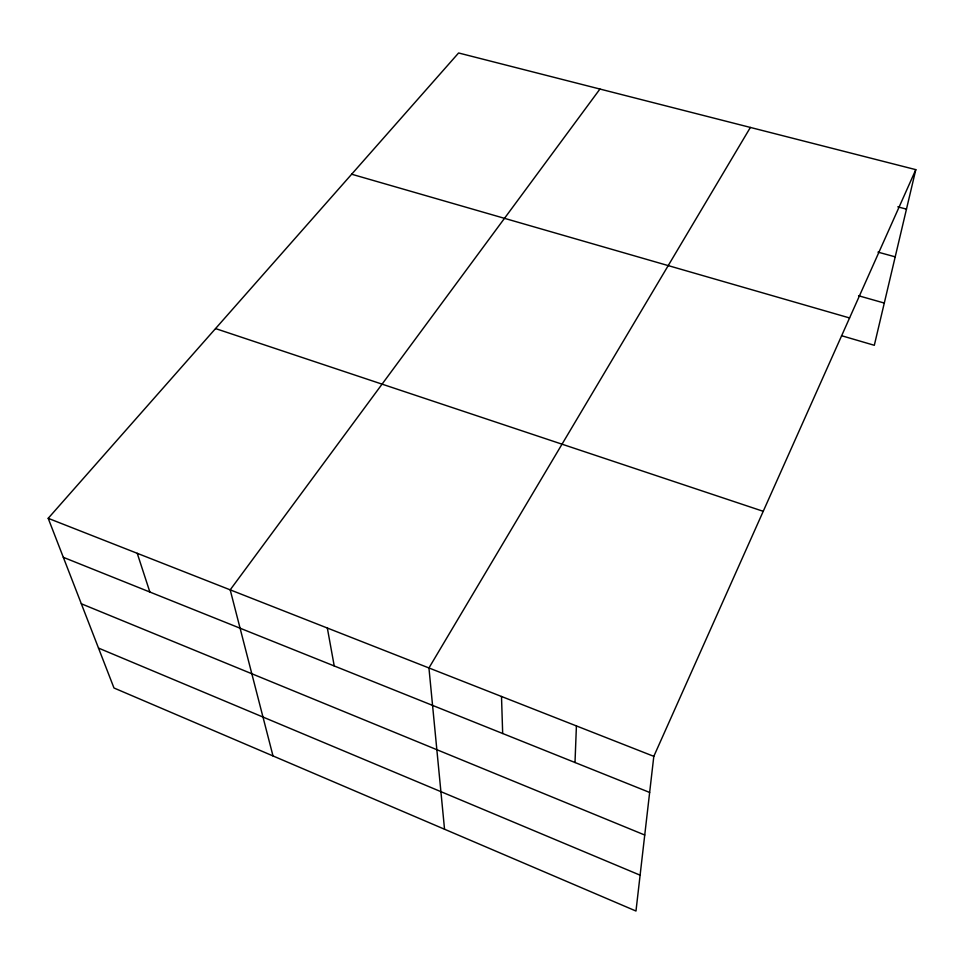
<?xml version="1.0" encoding="UTF-8"?>
<svg xmlns="http://www.w3.org/2000/svg" width="964" height="964" viewBox="0 0 964 964"><rect width="100%" height="100%" fill="white"/><g stroke="black" fill="none" stroke-linecap="round" stroke-linejoin="round"><path stroke-width="1.45" d="M575.002 762.512L576.412 725.928M915.8 169.652L653.809 756.342L635.975 911.028L113.981 687.995L48.2 518.319L458.599 52.972L915.8 169.652L874.312 345.293L841.536 335.701M750.378 127.441L428.944 667.968L444.537 829.221M599.945 89.05L230.191 589.848L273.005 755.933M897.797 206.85L906.473 209.14M877.963 252.122L895.207 256.846M858.575 295.755L884.289 303.058M351.667 174.219L849.573 317.951M215.538 328.579L763.235 511.318M48.2 518.319L653.809 756.342M63.323 557.325L649.652 792.444M81.338 603.777L644.735 835.017M98.509 648.085L640.108 875.179M137.237 553.312L149.866 592.029M327.338 628.022L334.231 665.967M501.497 696.478L502.678 733.508"/></g></svg>
